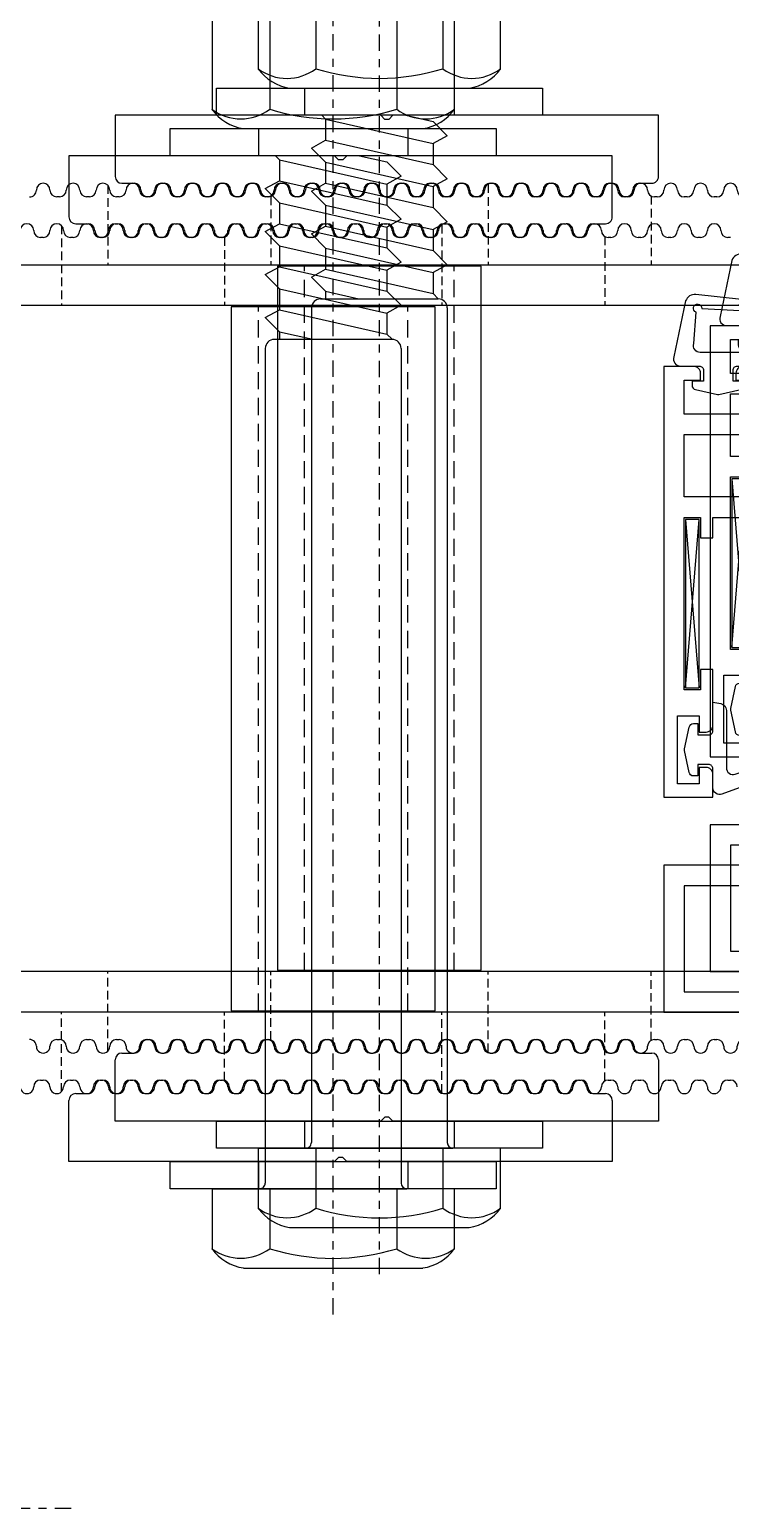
# Model space of a CAD drawing. Header units: inches. Extents: x 4821 to 127877, y 58012 to 433683.
# Drawn here: x 92523.7 to 92575.3, y 154087.8 to 154196.6 of the extents above; entities that cross this region are included whole.
import ezdxf

# ---------------------------------------------------------------- set-up
doc = ezdxf.new("R2010")
doc.units = ezdxf.units.IN
doc.header["$MEASUREMENT"] = 0
doc.linetypes.add('$1$Center', pattern=[29.999999, 12, -6, 6, -6])
doc.linetypes.add('$1$DASHED', pattern=[19.05, 12.7, -6.35])
for name, color, linetype in [('$1$BEAM', 2, 'Continuous'), ('A-FURN-FIXD', 10, 'Continuous'), ('A-WAL-CMU', 7, 'Continuous')]:
    doc.layers.add(name, color=color, linetype=linetype)

# ---------------------------------------------------------------- blocks, each defined once
blk = doc.blocks.new('$1$Fixed bracket Plan')
at = {"layer": 'A-FURN-FIXD', "linetype": '$1$Center', "ltscale": 0.1}
for p, q in [((53.65, -48.26), (53.65, 59.93)), ((30.95, -65.5), (-75.79, -65.5))]:
    blk.add_line(p, q, dxfattribs=at)
at = {"layer": 'A-FURN-FIXD'}
for p, q in [((44.73, 46.92), (44.73, 40.43)), ((48.98, 46.92), (48.98, 40.43)), ((58.33, 46.92), (58.33, 40.43)), ((62.58, 40.43), (62.58, 46.92)), ((41.65, 37), (41.65, 39)), ((41.65, 39), (65.65, 39)), ((47.05, 39), (60.25, 39)), ((48.15, 39), (48.15, 37)), ((59.15, 39), (59.15, 37)), ((65.65, 39), (65.65, 37)), ((53.75, 37), (34.2, 37)), ((34.2, 37), (34.2, 32.5)), ((65.65, 37), (41.65, 37)), ((49.69, 36.71), (49.41, 37)), ((54.05, 36.7), (53.75, 37)), ((54.65, 37), (54.35, 36.7)), ((74.2, 37), (54.65, 37)), ((55.59, 37), (57.61, 36.55)), ((74.2, 32.5), (74.2, 37)), ((49.69, 36.71), (49.69, 35.17)), ((49.69, 36.71), (57.61, 34.92)), ((54.35, 36.7), (54.05, 36.7)), ((57.61, 36.55), (58.65, 35.5)), ((48.65, 34.59), (49.69, 35.17)), ((49.69, 35.17), (57.61, 33.38)), ((58.65, 35.5), (57.61, 34.92)), ((57.61, 34.92), (57.61, 33.38)), ((49.69, 33.55), (48.65, 34.59)), ((49.69, 33.55), (57.61, 31.76)), ((49.69, 33.55), (49.69, 32)), ((57.61, 33.38), (58.65, 32.33)), ((34.7, 32), (35.6, 32)), ((37.6, 32), (37.8, 32)), ((39.8, 32), (40, 32)), ((42, 32), (42.2, 32)), ((44.2, 32), (44.4, 32)), ((46.4, 32), (46.6, 32)), ((48.6, 32), (48.8, 32)), ((48.65, 31.43), (49.69, 32)), ((49.69, 32), (57.61, 30.22)), ((50.8, 32), (51, 32)), ((53, 32), (53.2, 32)), ((55.2, 32), (55.4, 32)), ((57.4, 32), (57.6, 32)), ((58.65, 32.33), (57.61, 31.76)), ((57.61, 31.76), (57.61, 30.22)), ((59.6, 32), (59.8, 32)), ((61.8, 32), (62, 32)), ((64, 32), (64.2, 32)), ((66.2, 32), (66.4, 32)), ((68.4, 32), (68.6, 32)), ((70.6, 32), (70.8, 32)), ((72.8, 32), (73.7, 32)), ((30.1, 31), (29.9, 31)), ((32.3, 31), (32.1, 31)), ((34.5, 31), (34.3, 31)), ((36.7, 31), (36.5, 31)), ((38.9, 31), (38.7, 31)), ((41.1, 31), (40.9, 31)), ((43.3, 31), (43.1, 31)), ((45.5, 31), (45.3, 31)), ((47.7, 31), (47.5, 31)), ((49.69, 30.38), (48.65, 31.43)), ((49.9, 31), (49.7, 31)), ((52.1, 31), (51.9, 31)), ((54.3, 31), (54.1, 31)), ((56.5, 31), (56.3, 31)), ((58.7, 31), (58.5, 31)), ((60.9, 31), (60.7, 31)), ((63.1, 31), (62.9, 31)), ((65.3, 31), (65.1, 31)), ((67.5, 31), (67.3, 31)), ((69.7, 31), (69.5, 31)), ((71.9, 31), (71.7, 31)), ((74.1, 31), (73.9, 31)), ((76.3, 31), (76.1, 31)), ((78.5, 31), (78.3, 31)), ((80.7, 31), (80.5, 31)), ((82.9, 31), (82.7, 31)), ((49.69, 30.38), (49.69, 28.84)), ((49.69, 30.38), (57.61, 28.59)), ((57.61, 30.22), (58.65, 29.17)), ((48.65, 28.27), (49.69, 28.84)), ((49.69, 28.84), (57.61, 27.05)), ((58.65, 29.17), (57.61, 28.59)), ((57.61, 28.59), (57.61, 27.05)), ((49.69, 27.22), (48.65, 28.27)), ((49.69, 27.22), (57.61, 25.43)), ((49.69, 27.22), (49.69, 25.68)), ((57.61, 27.05), (58.65, 26)), ((9.7, 26), (97.6, 26)), ((61.15, 25.9), (46.15, 25.9)), ((46.15, 25.9), (46.15, -25.9)), ((48.65, 25.1), (49.69, 25.68)), ((49.69, 24.05), (48.65, 25.1)), ((49.69, 25.68), (57.61, 23.89)), ((58.65, 26), (57.61, 25.43)), ((57.61, 25.43), (57.61, 23.89)), ((61.15, -25.9), (61.15, 25.9)), ((49.69, 24.05), (52.14, 23.5)), ((49.69, 24.05), (49.69, 23.5)), ((49.32, 23.5), (57.98, 23.5)), ((57.61, 23.89), (57.99, 23.5)), ((48.65, 22.83), (48.65, -38.58)), ((58.65, 22.83), (58.65, -38.58)), ((97.6, -26), (9.7, -26)), ((46.15, -25.9), (61.15, -25.9)), ((29.9, -31), (30.1, -31)), ((32.1, -31), (32.3, -31)), ((34.3, -31), (34.5, -31)), ((36.5, -31), (36.7, -31)), ((38.7, -31), (38.9, -31)), ((40.9, -31), (41.1, -31)), ((43.1, -31), (43.3, -31)), ((45.3, -31), (45.5, -31)), ((47.5, -31), (47.7, -31)), ((49.7, -31), (49.9, -31)), ((51.9, -31), (52.1, -31)), ((54.1, -31), (54.3, -31)), ((56.3, -31), (56.5, -31)), ((58.5, -31), (58.7, -31)), ((60.7, -31), (60.9, -31)), ((62.9, -31), (63.1, -31)), ((65.1, -31), (65.3, -31)), ((67.3, -31), (67.5, -31)), ((69.5, -31), (69.7, -31)), ((71.7, -31), (71.9, -31)), ((73.9, -31), (74.1, -31)), ((76.1, -31), (76.3, -31)), ((78.3, -31), (78.5, -31)), ((80.5, -31), (80.7, -31)), ((82.7, -31), (82.9, -31)), ((34.2, -37), (34.2, -32.5)), ((34.7, -32), (35.6, -32)), ((37.6, -32), (37.8, -32)), ((39.8, -32), (40, -32)), ((42, -32), (42.2, -32)), ((44.2, -32), (44.4, -32)), ((46.4, -32), (46.6, -32)), ((48.6, -32), (48.8, -32)), ((50.8, -32), (51, -32)), ((53, -32), (53.2, -32)), ((55.2, -32), (55.4, -32)), ((57.4, -32), (57.6, -32)), ((59.6, -32), (59.8, -32)), ((61.8, -32), (62, -32)), ((64, -32), (64.2, -32)), ((66.2, -32), (66.4, -32)), ((68.4, -32), (68.6, -32)), ((70.6, -32), (70.8, -32)), ((72.8, -32), (73.7, -32)), ((74.2, -32.5), (74.2, -37)), ((54.05, -36.7), (53.75, -37)), ((54.35, -36.7), (54.05, -36.7)), ((54.65, -37), (54.35, -36.7)), ((53.75, -37), (34.2, -37)), ((41.65, -39), (41.65, -37)), ((41.65, -37), (65.65, -37)), ((48.15, -37), (48.15, -39)), ((74.2, -37), (54.65, -37)), ((59.15, -37), (59.15, -39)), ((65.65, -37), (65.65, -39)), ((65.65, -39), (41.65, -39)), ((44.73, -39), (48.23, -39)), ((44.73, -39), (44.73, -43.41)), ((48.23, -39), (59.07, -39)), ((48.98, -39), (48.98, -43.41)), ((58.33, -39), (58.33, -43.41)), ((62.58, -39), (59.07, -39)), ((62.58, -43.41), (62.58, -39)), ((47.05, -44.83), (60.25, -44.83))]:
    blk.add_line(p, q, dxfattribs=at)
at = {"layer": 'A-FURN-FIXD', "linetype": '$1$DASHED', "ltscale": 0.05}
for p, q in [((33.65, 31.86), (33.65, 26)), ((61.65, 31.93), (61.65, 26)), ((45.65, 31.02), (45.65, 26)), ((73.65, 31.07), (73.65, 26)), ((33.65, -31.86), (33.65, -26)), ((45.65, -31.02), (45.65, -26)), ((61.65, -31.93), (61.65, -26)), ((73.65, -31.07), (73.65, -26))]:
    blk.add_line(p, q, dxfattribs=at)
at = {"layer": 'A-FURN-FIXD', "linetype": '$1$DASHED', "ltscale": 0.1}
for p, q in [((48.15, -25.9), (48.15, 25.9)), ((59.15, -25.9), (59.15, 25.9))]:
    blk.add_line(p, q, dxfattribs=at)
at = {"layer": 'A-FURN-FIXD'}
for centre, radius, start, end in [((47.57, 42.46), 3.5, 215.4843, 261.3007), ((46.85, 43.29), 3.57, 233.4429, 306.5571), ((53.65, 55.47), 15.75, 252.7319, 287.2681), ((60.45, 43.29), 3.57, 233.4429, 306.5571), ((59.73, 42.46), 3.5, 278.6993, 324.5157), ((28.9, 31.5), 0.5, 0, 180), ((31.1, 31.5), 0.5, 0, 180), ((33.3, 31.5), 0.5, 0, 180), ((34.7, 32.5), 0.5, 180, 270), ((35.5, 31.5), 0.5, 0, 180), ((35.6, 31.5), 0.5, 0, 90), ((37.6, 31.5), 0.5, 90, 180), ((37.7, 31.5), 0.5, 0, 180), ((37.8, 31.5), 0.5, 0, 90), ((39.8, 31.5), 0.5, 90, 180), ((39.9, 31.5), 0.5, 0, 180), ((40, 31.5), 0.5, 0, 90), ((42, 31.5), 0.5, 90, 180), ((42.1, 31.5), 0.5, 0, 180), ((42.2, 31.5), 0.5, 0, 90), ((44.2, 31.5), 0.5, 90, 180), ((44.3, 31.5), 0.5, 0, 180), ((44.4, 31.5), 0.5, 0, 90), ((46.4, 31.5), 0.5, 90, 180), ((46.5, 31.5), 0.5, 0, 180), ((46.6, 31.5), 0.5, 0, 90), ((48.6, 31.5), 0.5, 90, 180), ((48.7, 31.5), 0.5, 0, 180), ((48.8, 31.5), 0.5, 0, 90), ((50.8, 31.5), 0.5, 90, 180), ((50.9, 31.5), 0.5, 0, 180), ((51, 31.5), 0.5, 0, 90), ((53, 31.5), 0.5, 90, 180), ((53.1, 31.5), 0.5, 0, 180), ((53.2, 31.5), 0.5, 0, 90), ((55.2, 31.5), 0.5, 90, 180), ((55.3, 31.5), 0.5, 0, 180), ((55.4, 31.5), 0.5, 0, 90), ((57.4, 31.5), 0.5, 90, 180), ((57.5, 31.5), 0.5, 0, 180), ((57.6, 31.5), 0.5, 0, 90), ((59.6, 31.5), 0.5, 90, 180), ((59.7, 31.5), 0.5, 0, 180), ((59.8, 31.5), 0.5, 0, 90), ((61.8, 31.5), 0.5, 90, 180), ((61.9, 31.5), 0.5, 0, 180), ((62, 31.5), 0.5, 0, 90), ((64, 31.5), 0.5, 90, 180), ((64.1, 31.5), 0.5, 0, 180), ((64.2, 31.5), 0.5, 0, 90), ((66.2, 31.5), 0.5, 90, 180), ((66.3, 31.5), 0.5, 0, 180), ((66.4, 31.5), 0.5, 0, 90), ((68.4, 31.5), 0.5, 90, 180), ((68.5, 31.5), 0.5, 0, 180), ((68.6, 31.5), 0.5, 0, 90), ((70.6, 31.5), 0.5, 90, 180), ((70.7, 31.5), 0.5, 0, 180), ((70.8, 31.5), 0.5, 360, 90), ((72.8, 31.5), 0.5, 90, 180), ((72.9, 31.5), 0.5, 0, 180), ((73.7, 32.5), 0.5, 270, 0), ((75.1, 31.5), 0.5, 0, 180), ((77.3, 31.5), 0.5, 0, 180), ((79.5, 31.5), 0.5, 0, 180), ((81.7, 31.5), 0.5, 0, 180), ((27.9, 31.5), 0.5, 270, 0), ((29.9, 31.5), 0.5, 180, 270), ((30.1, 31.5), 0.5, 270, 360), ((32.1, 31.5), 0.5, 180, 270), ((32.3, 31.5), 0.5, 270, 360), ((34.3, 31.5), 0.5, 180, 270), ((34.5, 31.5), 0.5, 270, 360), ((36.5, 31.5), 0.5, 180, 270), ((36.6, 31.5), 0.5, 180, 360), ((36.7, 31.5), 0.5, 270, 360), ((38.7, 31.5), 0.5, 180, 270), ((38.8, 31.5), 0.5, 180, 0), ((38.9, 31.5), 0.5, 270, 360), ((40.9, 31.5), 0.5, 180, 270), ((41, 31.5), 0.5, 180, 0), ((41.1, 31.5), 0.5, 270, 360), ((43.1, 31.5), 0.5, 180, 270), ((43.2, 31.5), 0.5, 180, 0), ((43.3, 31.5), 0.5, 270, 360), ((45.3, 31.5), 0.5, 180, 270), ((45.4, 31.5), 0.5, 180, 0), ((45.5, 31.5), 0.5, 270, 360), ((47.5, 31.5), 0.5, 180, 270), ((47.6, 31.5), 0.5, 180, 0), ((47.7, 31.5), 0.5, 270, 360), ((49.7, 31.5), 0.5, 180, 270), ((49.8, 31.5), 0.5, 180, 0), ((49.9, 31.5), 0.5, 270, 360), ((51.9, 31.5), 0.5, 180, 270), ((52, 31.5), 0.5, 180, 0), ((52.1, 31.5), 0.5, 270, 360), ((54.1, 31.5), 0.5, 180, 270), ((54.2, 31.5), 0.5, 180, 0), ((54.3, 31.5), 0.5, 270, 360), ((56.3, 31.5), 0.5, 180, 270), ((56.4, 31.5), 0.5, 180, 0), ((56.5, 31.5), 0.5, 270, 360), ((58.5, 31.5), 0.5, 180, 270), ((58.6, 31.5), 0.5, 180, 0), ((58.7, 31.5), 0.5, 270, 360), ((60.7, 31.5), 0.5, 180, 270), ((60.8, 31.5), 0.5, 180, 0), ((60.9, 31.5), 0.5, 270, 360), ((62.9, 31.5), 0.5, 180, 270), ((63, 31.5), 0.5, 180, 0), ((63.1, 31.5), 0.5, 270, 360), ((65.1, 31.5), 0.5, 180, 270), ((65.2, 31.5), 0.5, 180, 0), ((65.3, 31.5), 0.5, 270, 360), ((67.3, 31.5), 0.5, 180, 270), ((67.4, 31.5), 0.5, 180, 0), ((67.5, 31.5), 0.5, 270, 360), ((69.5, 31.5), 0.5, 180, 270), ((69.6, 31.5), 0.5, 180, 0), ((69.7, 31.5), 0.5, 270, 360), ((71.7, 31.5), 0.5, 180, 270), ((71.8, 31.5), 0.5, 180, 0), ((71.9, 31.5), 0.5, 270, 360), ((73.9, 31.5), 0.5, 180, 270), ((74.1, 31.5), 0.5, 270, 360), ((76.1, 31.5), 0.5, 180, 270), ((76.3, 31.5), 0.5, 270, 360), ((78.3, 31.5), 0.5, 180, 270), ((78.5, 31.5), 0.5, 270, 360), ((80.5, 31.5), 0.5, 180, 270), ((80.7, 31.5), 0.5, 270, 360), ((82.7, 31.5), 0.5, 180, 270), ((49.32, 22.83), 0.667, 90, 180), ((57.98, 22.83), 0.667, 0, 90), ((27.9, -31.5), 0.5, 360, 90), ((28.9, -31.5), 0.5, 180, 0), ((29.9, -31.5), 0.5, 90, 180), ((30.1, -31.5), 0.5, 0, 90), ((31.1, -31.5), 0.5, 180, 0), ((32.1, -31.5), 0.5, 90, 180), ((32.3, -31.5), 0.5, 0, 90), ((33.3, -31.5), 0.5, 180, 0), ((34.3, -31.5), 0.5, 90, 180), ((34.5, -31.5), 0.5, 0, 90), ((35.5, -31.5), 0.5, 180, 0), ((35.6, -31.5), 0.5, 270, 0), ((36.5, -31.5), 0.5, 90, 180), ((36.6, -31.5), 0.5, 0, 180), ((36.7, -31.5), 0.5, 0, 90), ((37.6, -31.5), 0.5, 180, 270), ((37.7, -31.5), 0.5, 180, 0), ((37.8, -31.5), 0.5, 270, 0), ((38.7, -31.5), 0.5, 90, 180), ((38.8, -31.5), 0.5, 0, 180), ((38.9, -31.5), 0.5, 0, 90), ((39.8, -31.5), 0.5, 180, 270), ((39.9, -31.5), 0.5, 180, 0), ((40, -31.5), 0.5, 270, 0), ((40.9, -31.5), 0.5, 90, 180), ((41, -31.5), 0.5, 0, 180), ((41.1, -31.5), 0.5, 0, 90), ((42, -31.5), 0.5, 180, 270), ((42.1, -31.5), 0.5, 180, 0), ((42.2, -31.5), 0.5, 270, 0), ((43.1, -31.5), 0.5, 90, 180), ((43.2, -31.5), 0.5, 0, 180), ((43.3, -31.5), 0.5, 0, 90), ((44.2, -31.5), 0.5, 180, 270), ((44.3, -31.5), 0.5, 180, 0), ((44.4, -31.5), 0.5, 270, 0), ((45.3, -31.5), 0.5, 90, 180), ((45.4, -31.5), 0.5, 0, 180), ((45.5, -31.5), 0.5, 0, 90), ((46.4, -31.5), 0.5, 180, 270), ((46.5, -31.5), 0.5, 180, 0), ((46.6, -31.5), 0.5, 270, 0), ((47.5, -31.5), 0.5, 90, 180), ((47.6, -31.5), 0.5, 0, 180), ((47.7, -31.5), 0.5, 0, 90), ((48.6, -31.5), 0.5, 180, 270), ((48.7, -31.5), 0.5, 180, 0), ((48.8, -31.5), 0.5, 270, 0), ((49.7, -31.5), 0.5, 90, 180), ((49.8, -31.5), 0.5, 0, 180), ((49.9, -31.5), 0.5, 0, 90), ((50.8, -31.5), 0.5, 180, 270), ((50.9, -31.5), 0.5, 180, 0), ((51, -31.5), 0.5, 270, 0), ((51.9, -31.5), 0.5, 90, 180), ((52, -31.5), 0.5, 0, 180), ((52.1, -31.5), 0.5, 0, 90), ((53, -31.5), 0.5, 180, 270), ((53.1, -31.5), 0.5, 180, 0), ((53.2, -31.5), 0.5, 270, 0), ((54.1, -31.5), 0.5, 90, 180), ((54.2, -31.5), 0.5, 0, 180), ((54.3, -31.5), 0.5, 0, 90), ((55.2, -31.5), 0.5, 180, 270), ((55.3, -31.5), 0.5, 180, 0), ((55.4, -31.5), 0.5, 270, 0), ((56.3, -31.5), 0.5, 90, 180), ((56.4, -31.5), 0.5, 0, 180), ((56.5, -31.5), 0.5, 0, 90), ((57.4, -31.5), 0.5, 180, 270), ((57.5, -31.5), 0.5, 180, 0), ((57.6, -31.5), 0.5, 270, 0), ((58.5, -31.5), 0.5, 90, 180), ((58.6, -31.5), 0.5, 0, 180), ((58.7, -31.5), 0.5, 0, 90), ((59.6, -31.5), 0.5, 180, 270), ((59.7, -31.5), 0.5, 180, 0), ((59.8, -31.5), 0.5, 270, 0), ((60.7, -31.5), 0.5, 90, 180), ((60.8, -31.5), 0.5, 0, 180), ((60.9, -31.5), 0.5, 0, 90), ((61.8, -31.5), 0.5, 180, 270), ((61.9, -31.5), 0.5, 180, 0), ((62, -31.5), 0.5, 270, 0), ((62.9, -31.5), 0.5, 90, 180), ((63, -31.5), 0.5, 0, 180), ((63.1, -31.5), 0.5, 0, 90), ((64, -31.5), 0.5, 180, 270), ((64.1, -31.5), 0.5, 180, 0), ((64.2, -31.5), 0.5, 270, 0), ((65.1, -31.5), 0.5, 90, 180), ((65.2, -31.5), 0.5, 0, 180), ((65.3, -31.5), 0.5, 0, 90), ((66.2, -31.5), 0.5, 180, 270), ((66.3, -31.5), 0.5, 180, 0), ((66.4, -31.5), 0.5, 270, 0), ((67.3, -31.5), 0.5, 90, 180), ((67.4, -31.5), 0.5, 0, 180), ((67.5, -31.5), 0.5, 0, 90), ((68.4, -31.5), 0.5, 180, 270), ((68.5, -31.5), 0.5, 180, 0), ((68.6, -31.5), 0.5, 270, 360), ((69.5, -31.5), 0.5, 90, 180), ((69.6, -31.5), 0.5, 0, 180), ((69.7, -31.5), 0.5, 0, 90), ((70.6, -31.5), 0.5, 180, 270), ((70.7, -31.5), 0.5, 180, 0), ((70.8, -31.5), 0.5, 270, 0), ((71.7, -31.5), 0.5, 90, 180), ((71.8, -31.5), 0.5, 0, 180), ((71.9, -31.5), 0.5, 0, 90), ((72.8, -31.5), 0.5, 180, 270), ((72.9, -31.5), 0.5, 180, 0), ((73.9, -31.5), 0.5, 90, 180), ((74.1, -31.5), 0.5, 0, 90), ((75.1, -31.5), 0.5, 180, 0), ((76.1, -31.5), 0.5, 90, 180), ((76.3, -31.5), 0.5, 0, 90), ((77.3, -31.5), 0.5, 180, 0), ((78.3, -31.5), 0.5, 90, 180), ((78.5, -31.5), 0.5, 0, 90), ((79.5, -31.5), 0.5, 180, 0), ((80.5, -31.5), 0.5, 90, 180), ((80.7, -31.5), 0.5, 0, 90), ((81.7, -31.5), 0.5, 180, 0), ((82.7, -31.5), 0.5, 90, 180), ((82.9, -31.5), 0.5, 0, 90), ((34.7, -32.5), 0.5, 90, 180), ((73.7, -32.5), 0.5, 0, 90), ((48.23, -38.58), 0.417, 270, 0), ((59.07, -38.58), 0.417, 180, 270), ((46.85, -40.54), 3.57, 233.4429, 306.5571), ((47.57, -41.37), 3.5, 215.4843, 261.3007), ((53.65, -28.37), 15.75, 252.7319, 287.2681), ((60.45, -40.54), 3.57, 233.4429, 306.5571), ((59.73, -41.37), 3.5, 278.6993, 324.5157)]:
    blk.add_arc(centre, radius, start, end, dxfattribs=at)
blk = doc.blocks.new('FIRST SLAB EDGE')
at = {"color": 52, "extrusion": (5.69003e-07, -1.56101e-06, 1)}
for p, q in [((1200752.36, -1723235.49, 0), (1200753.36, -1723247.89, 0)), ((1200752.36, -1723247.89, 0), (1200753.36, -1723235.49, 0))]:
    blk.add_line(p, q, dxfattribs=at)
at = {"color": 16, "extrusion": (5.69003e-07, -1.56101e-06, 1), "elevation": 3.37}
blk.add_lwpolyline([(1200756.56, -1723224.24), (1200756.56, -1723224.24, 0.414214), (1200756.06, -1723224.74), (1200756.06, -1723225.24), (1200757.26, -1723225.24), (1200757.26, -1723227.74), (1200752.26, -1723227.74), (1200752.26, -1723225.24), (1200753.46, -1723225.24), (1200753.46, -1723224.74, 0.414214), (1200752.96, -1723224.24), (1200750.76, -1723224.24), (1200750.76, -1723255.94), (1200754.36, -1723255.94), (1200754.36, -1723254.24, 0.414214), (1200753.86, -1723253.74), (1200753.36, -1723253.74), (1200753.36, -1723254.94), (1200751.76, -1723254.94), (1200751.76, -1723249.94), (1200753.36, -1723249.94), (1200753.36, -1723251.14), (1200753.86, -1723251.14, 0.414214), (1200754.36, -1723250.64), (1200754.36, -1723246.54), (1200753.46, -1723246.54), (1200753.46, -1723248.04), (1200752.26, -1723248.04), (1200752.26, -1723235.34), (1200753.46, -1723235.34), (1200753.46, -1723236.84), (1200754.36, -1723236.84), (1200754.36, -1723235.34), (1200767.46, -1723235.34), (1200767.76, -1723235.04), (1200768.06, -1723235.34), (1200778.96, -1723235.34), (1200779.26, -1723235.04), (1200779.56, -1723235.34), (1200788.26, -1723235.34), (1200788.26, -1723238.34), (1200789.76, -1723238.34), (1200789.76, -1723234.34), (1200800.96, -1723234.34), (1200801.26, -1723234.04), (1200801.56, -1723234.34), (1200822.07, -1723234.34), (1200822.95, -1723229.53), (1200821.76, -1723229.53), (1200821.76, -1723218.94), (1200828.76, -1723218.94), (1200828.76, -1723217.59), (1200827.86, -1723216.69), (1200827.26, -1723216.69), (1200827.26, -1723217.69), (1200821.76, -1723217.69), (1200821.76, -1723207.74), (1200827.26, -1723207.74), (1200827.26, -1723210.19), (1200827.86, -1723210.19), (1200828.76, -1723209.29), (1200828.76, -1723207.74), (1200836.85, -1723207.74), (1200836.85, -1723203.04), (1200835.05, -1723203.04, 0.414214), (1200834.45, -1723203.64), (1200834.45, -1723204.24), (1200835.65, -1723204.24), (1200835.65, -1723206.24), (1200821.26, -1723206.24), (1200821.26, -1723204.24), (1200822.96, -1723204.24), (1200822.96, -1723203.04), (1200819.76, -1723203.04), (1200819.76, -1723224.24), (1200756.56, -1723224.24)], format="xyb", dxfattribs=at)
at = {"color": 151, "extrusion": (5.69003e-07, -1.56101e-06, 1), "elevation": 3.37}
for points in [[(1200755.85, -1723224.51, -0.414214), (1200756.15, -1723224.21), (1200758.26, -1723224.21), (1200758.15, -1723223.62, 0.36397), (1200757.66, -1723223.21), (1200753.43, -1723223.21, -0.512727), (1200752.96, -1723222.55), (1200753.14, -1723220.24, -2.014387), (1200753.54, -1723219.97), (1200756.81, -1723220.14, 0.39893), (1200757.23, -1723219.78), (1200757.27, -1723219.39, 1), (1200756.48, -1723219.3), (1200753.1, -1723218.95, 0.344245), (1200752.36, -1723219.41), (1200751.5, -1723223.54, 0.520567), (1200751.97, -1723224.21), (1200753.37, -1723224.21, -0.414214), (1200753.67, -1723224.51), (1200753.67, -1723225.31), (1200752.83, -1723225.31), (1200752.83, -1723225.63, 0.360315), (1200753.09, -1723225.94), (1200754.7, -1723226.29, 0.094006), (1200754.81, -1723226.29), (1200756.42, -1723225.94, 0.360315), (1200756.68, -1723225.63), (1200756.68, -1723225.31), (1200755.85, -1723225.31)], [(1200754.06, -1723251.35, 0.414214), (1200754.36, -1723251.05), (1200754.36, -1723248.94), (1200754.94, -1723249.04, -0.36397), (1200755.36, -1723249.54), (1200755.36, -1723253.76, 0.512727), (1200756.01, -1723254.24), (1200756.56, -1723254.05, 2.014387), (1200756.83, -1723253.66), (1200756.66, -1723250.38, -0.39893), (1200757.02, -1723249.96), (1200757.41, -1723249.92, -1), (1200757.5, -1723250.72), (1200757.85, -1723254.1, -0.344245), (1200757.39, -1723254.84), (1200755.03, -1723255.7, -0.520567), (1200754.36, -1723255.23), (1200754.36, -1723253.83, 0.414214), (1200754.06, -1723253.53), (1200753.26, -1723253.53), (1200753.26, -1723254.37), (1200752.93, -1723254.37, -0.360315), (1200752.62, -1723254.11), (1200752.28, -1723252.5, -0.094006), (1200752.28, -1723252.38), (1200752.62, -1723250.77, -0.360315), (1200752.93, -1723250.52), (1200753.26, -1723250.52), (1200753.26, -1723251.35)]]:
    blk.add_lwpolyline(points, format="xyb", close=True, dxfattribs=at)
at = {"color": 16, "linetype": 'Continuous', "extrusion": (5.69003e-07, -1.56101e-06, 1), "elevation": 3.37}
blk.add_lwpolyline([(1200788.26, -1723232.84), (1200788.26, -1723233.84), (1200760.76, -1723233.84), (1200760.76, -1723232.84), (1200758.76, -1723232.84), (1200758.76, -1723233.84), (1200752.26, -1723233.84), (1200752.26, -1723229.24), (1200758.76, -1723229.24), (1200758.76, -1723225.74), (1200819.76, -1723225.74), (1200819.76, -1723232.84)], close=True, dxfattribs=at)
at = {"color": 16, "extrusion": (5.69003e-07, -1.56101e-06, 1), "elevation": 3.37}
blk.add_lwpolyline([(1200830.36, -1723236.19, 1), (1200828.06, -1723236.19), (1200828.06, -1723241.04), (1200828.36, -1723241.34), (1200828.06, -1723241.64), (1200828.06, -1723247.34), (1200823.92, -1723247.34), (1200823.31, -1723248.39, 0.57735), (1200823.57, -1723248.84), (1200824.56, -1723248.84), (1200824.56, -1723251.34), (1200819.06, -1723251.34), (1200819.06, -1723248.84), (1200820.04, -1723248.84, 0.57735), (1200820.3, -1723248.39), (1200819.69, -1723247.34), (1200817.56, -1723247.34), (1200817.56, -1723251.34), (1200801.56, -1723251.34), (1200801.26, -1723251.64), (1200800.96, -1723251.34), (1200787.76, -1723251.34), (1200787.76, -1723249.94), (1200784.17, -1723249.94), (1200783.77, -1723251.04, 0.520567), (1200784.06, -1723251.44), (1200786.26, -1723251.44), (1200786.26, -1723254.44), (1200776.56, -1723254.44), (1200776.26, -1723254.74), (1200775.96, -1723254.44), (1200766.26, -1723254.44), (1200766.26, -1723251.44), (1200768.46, -1723251.44, 0.520567), (1200768.74, -1723251.04), (1200768.34, -1723249.94), (1200757.86, -1723249.94), (1200757.86, -1723260.94), (1200750.76, -1723260.94), (1200750.76, -1723271.74), (1200810.76, -1723271.74), (1200810.76, -1723271.74), (1200810.76, -1723270.39), (1200809.86, -1723269.49), (1200809.26, -1723269.49), (1200809.26, -1723270.49), (1200806.26, -1723270.49), (1200806.26, -1723266.54), (1200805.96, -1723266.24), (1200806.26, -1723265.94), (1200806.26, -1723261.99), (1200809.26, -1723261.99), (1200809.26, -1723262.99), (1200809.86, -1723262.99), (1200810.76, -1723262.09), (1200810.76, -1723253.34), (1200826.26, -1723253.34), (1200826.26, -1723251.04), (1200828.06, -1723251.04), (1200828.06, -1723252.19, 1), (1200830.36, -1723252.19)], format="xyb", close=True, dxfattribs=at)
at = {"color": 52, "extrusion": (5.69003e-07, -1.56101e-06, 1), "elevation": 3.37}
blk.add_lwpolyline([(1200753.36, -1723247.89), (1200753.36, -1723235.49), (1200752.36, -1723235.49), (1200752.36, -1723247.89)], close=True, dxfattribs=at)
at = {"color": 16, "extrusion": (5.69003e-07, -1.56101e-06, 1), "elevation": 3.37}
blk.add_lwpolyline([(1200764.76, -1723255.94), (1200764.76, -1723251.44), (1200759.36, -1723251.44), (1200759.36, -1723254.44), (1200760.86, -1723254.44), (1200760.86, -1723255.94), (1200759.36, -1723255.94), (1200759.36, -1723262.44), (1200752.26, -1723262.44), (1200752.26, -1723270.24), (1200757.86, -1723270.24), (1200757.86, -1723268.24), (1200759.36, -1723268.24), (1200759.36, -1723270.24), (1200804.76, -1723270.24), (1200804.76, -1723260.49), (1200809.26, -1723260.49), (1200809.26, -1723253.84), (1200796.76, -1723253.84), (1200796.76, -1723255.94), (1200795.26, -1723255.94), (1200795.26, -1723252.84), (1200787.76, -1723252.84), (1200787.76, -1723255.94)], close=True, dxfattribs=at)
at = {"layer": '$1$BEAM', "extrusion": (5.69003e-07, -1.56101e-06, 1), "rotation": 359.9997810401331}
blk.add_blockref('$1$Fixed bracket Plan', (1200672.76, -1723245.74, 3.37), dxfattribs=at)

msp = doc.modelspace()

# ---------------------------------------------------------------- block references
at = {"layer": 'A-WAL-CMU'}
for p in [(-1108176.96, 1877399.04), (-1108180.36, 1877396.06)]:
    msp.add_blockref('FIRST SLAB EDGE', p, dxfattribs=at)

doc.saveas('drawing.dxf')
